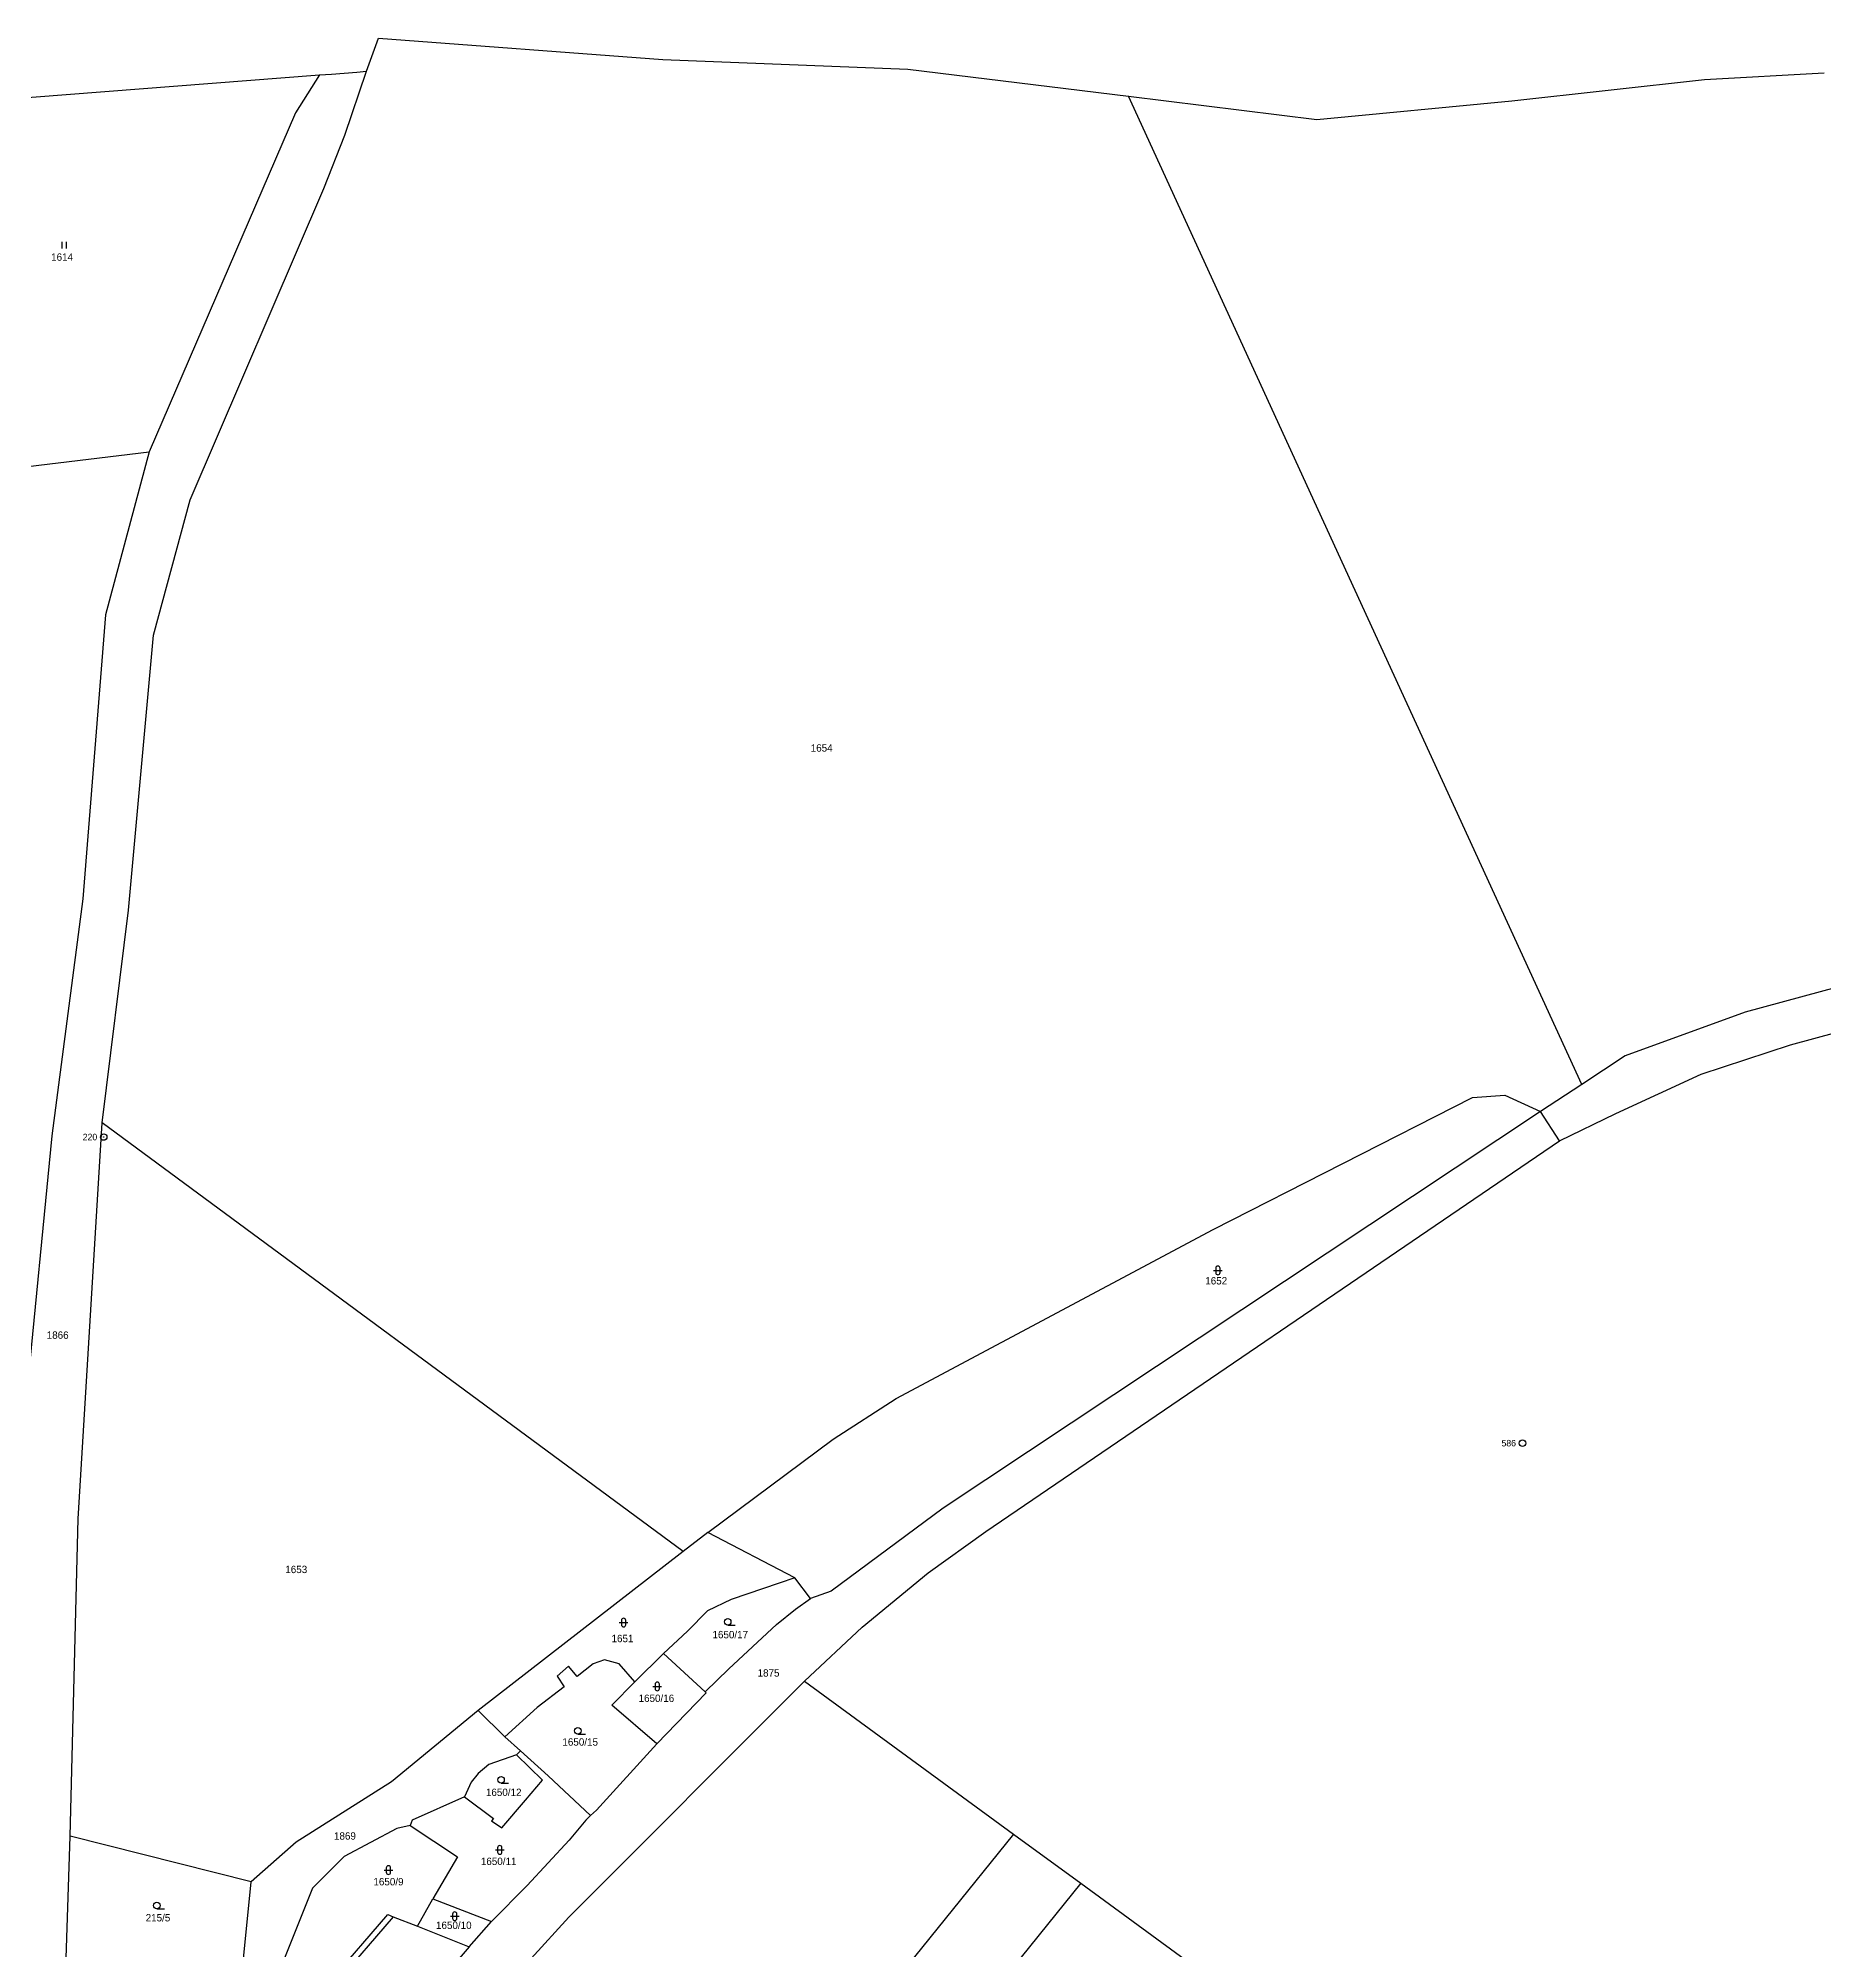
# Model space of a CAD drawing. Extents: x -820725 to -814908, y -1038210 to -1035296.
# Drawn here: x -817498 to -817085.8, y -1036724.6 to -1036283.3 of the extents above; entities that cross this region are included whole.
import ezdxf
from ezdxf.enums import TextEntityAlignment as Align

# ---------------------------------------------------------------- set-up
doc = ezdxf.new("R2010")
doc.units = 0
doc.header["$MEASUREMENT"] = 0
doc.linetypes.add('0_205_2', pattern=[0])
for name, color, linetype in [('101', 1, 'CONTINUOUS'), ('1016', 1, 'CONTINUOUS'), ('18', 1, 'CONTINUOUS'), ('20502', 1, 'CONTINUOUS'), ('21900', 1, 'CONTINUOUS'), ('304', 1, 'CONTINUOUS'), ('306', 1, 'CONTINUOUS'), ('316', 1, 'CONTINUOUS')]:
    doc.layers.add(name, color=color, linetype=linetype)

# ---------------------------------------------------------------- blocks, each defined once
blk = doc.blocks.new('3_04$3')
at = {"layer": '304', "color": 255, "linetype": 'Continuous'}
blk.add_line((0.01, 0), (1.76, 0), dxfattribs=at)
blk.add_circle((0.01, 0.75), 0.75, dxfattribs=at)
blk = doc.blocks.new('3_16$4')
at = {"layer": '316', "color": 255, "linetype": 'Continuous'}
for p, q in [((-1, 1), (1, 1)), ((-0.5, 1.5), (-0.5, 0.5)), ((0.5, 0.5), (0.5, 1.5))]:
    blk.add_line(p, q, dxfattribs=at)
for centre, start, end in [((0, 1.5), 0, 180), ((0, 0.5), 180, 359.9879)]:
    blk.add_arc(centre, 0.5, start, end, dxfattribs=at)
blk = doc.blocks.new('3_06$2')
at = {"layer": '306', "color": 255, "linetype": 'Continuous'}
for p, q in [((-0.51, 0), (-0.51, 1.5)), ((0.49, 0), (0.49, 1.5))]:
    blk.add_line(p, q, dxfattribs=at)
blk = doc.blocks.new('1_01$12')
at = {"layer": '101', "color": 3, "linetype": 'Continuous'}
for radius in [0.75, 0.03]:
    blk.add_circle((0, 0), radius, dxfattribs=at)

msp = doc.modelspace()

# ---------------------------------------------------------------- linework, layer by layer
at = {"layer": '20502', "color": 3, "linetype": '0_205_2'}
for p, q in [((-817422.23, -1036290.94), (-817419.49, -1036283.3)), ((-817419.49, -1036283.3), (-817353.86, -1036288.18)), ((-817353.86, -1036288.18), (-817297.33, -1036290.46)), ((-817526.56, -1036298.98), (-817433.15, -1036291.78)), ((-817433.15, -1036291.78), (-817430.38, -1036291.57)), ((-817430.38, -1036291.57), (-817424.48, -1036291.11)), ((-817424.48, -1036291.11), (-817422.23, -1036290.94)), ((-817297.33, -1036290.46), (-817246.37, -1036296.71)), ((-817157.83, -1036297.78), (-817113.34, -1036292.81)), ((-817113.34, -1036292.81), (-817085.72, -1036291.27)), ((-817246.37, -1036296.71), (-817202.9, -1036302.04)), ((-817202.9, -1036302.04), (-817157.83, -1036297.78))]:
    msp.add_line(p, q, dxfattribs=at)
at = {"layer": '21900', "color": 3, "linetype": 'Continuous'}
for p, q in [((-817541.45, -1036387.2), (-817472.4, -1036378.77)), ((-817141.72, -1036524.85), (-817151.2, -1036531.11)), ((-817146.85, -1036537.83), (-817151.2, -1036531.11)), ((-817349.15, -1036632.68), (-817483.3, -1036533.75)), ((-817343.46, -1036628.27), (-817349.15, -1036632.68)), ((-817323.38, -1036638.73), (-817343.46, -1036628.27)), ((-817349.15, -1036632.68), (-817396.45, -1036669.39)), ((-817327.01, -1036640.02), (-817338.11, -1036643.79)), ((-817323.38, -1036638.73), (-817327.01, -1036640.02)), ((-817319.8, -1036643.54), (-817323.38, -1036638.73)), ((-817343.52, -1036646.35), (-817348.15, -1036651.11)), ((-817338.11, -1036643.79), (-817343.52, -1036646.35)), ((-817327.62, -1036649.55), (-817323.25, -1036645.97)), ((-817323.25, -1036645.97), (-817319.8, -1036643.54)), ((-817348.15, -1036651.11), (-817353.73, -1036656.21)), ((-817338.65, -1036659.78), (-817327.62, -1036649.55)), ((-817375.6, -1036659.19), (-817378.21, -1036661.48)), ((-817373.61, -1036661.52), (-817375.6, -1036659.19)), ((-817369.96, -1036658.58), (-817373.61, -1036661.52)), ((-817367.31, -1036657.71), (-817369.96, -1036658.58)), ((-817363.94, -1036658.6), (-817367.31, -1036657.71)), ((-817360.33, -1036662.8), (-817363.94, -1036658.6)), ((-817353.73, -1036656.21), (-817360.33, -1036662.8)), ((-817353.73, -1036656.21), (-817344.11, -1036665.09)), ((-817344.11, -1036665.09), (-817338.65, -1036659.78)), ((-817376.62, -1036663.93), (-817382.83, -1036668.7)), ((-817378.21, -1036661.48), (-817376.62, -1036663.93)), ((-817365.61, -1036668.14), (-817360.33, -1036662.8)), ((-817321.13, -1036662.65), (-817272.9, -1036697.91)), ((-817382.83, -1036668.7), (-817390.34, -1036675.5)), ((-817355.25, -1036677.07), (-817365.61, -1036668.14)), ((-817355.25, -1036677.07), (-817343.82, -1036665.31)), ((-817343.82, -1036665.31), (-817344.11, -1036665.09)), ((-817396.45, -1036669.39), (-817390.34, -1036675.5)), ((-817386.75, -1036678.72), (-817390.34, -1036675.5)), ((-817369.2, -1036692.44), (-817355.25, -1036677.07)), ((-817393.99, -1036681.89), (-817396.5, -1036683.94)), ((-817387.66, -1036679.59), (-817393.99, -1036681.89)), ((-817387.66, -1036679.59), (-817386.75, -1036678.72)), ((-817381.61, -1036685.49), (-817387.66, -1036679.59)), ((-817398.09, -1036685.96), (-817399.62, -1036689.31)), ((-817396.5, -1036683.94), (-817398.09, -1036685.96)), ((-817385.53, -1036690.1), (-817381.61, -1036685.49)), ((-817399.62, -1036689.31), (-817411.75, -1036694.75)), ((-817399.62, -1036689.31), (-817392.96, -1036694.3)), ((-817391, -1036696.47), (-817385.53, -1036690.1)), ((-817411.75, -1036694.75), (-817412.22, -1036695.97)), ((-817392.96, -1036694.3), (-817393.37, -1036694.85)), ((-817393.37, -1036694.85), (-817391, -1036696.47)), ((-817371.65, -1036694.68), (-817375.47, -1036699.3)), ((-817371.65, -1036694.68), (-817370.54, -1036693.6)), ((-817370.54, -1036693.6), (-817369.2, -1036692.44)), ((-817491.6, -1036726.55), (-817490.7, -1036698.39)), ((-817448.91, -1036708.94), (-817490.7, -1036698.39)), ((-817415.24, -1036696.63), (-817427.4, -1036703.08)), ((-817412.22, -1036695.97), (-817415.24, -1036696.63)), ((-817412.22, -1036695.97), (-817401.29, -1036703.19)), ((-817385.17, -1036709.79), (-817375.47, -1036699.3)), ((-817272.9, -1036697.91), (-817257.34, -1036709.29)), ((-817427.4, -1036703.08), (-817434.7, -1036710.42)), ((-817401.29, -1036703.19), (-817406.94, -1036712.91)), ((-817450.84, -1036728.25), (-817448.91, -1036708.94)), ((-817434.7, -1036710.42), (-817441.33, -1036726.98)), ((-817410.49, -1036719.18), (-817406.94, -1036712.91)), ((-817406.94, -1036712.91), (-817393.38, -1036718.11)), ((-817393.38, -1036718.11), (-817385.17, -1036709.79)), ((-817257.34, -1036709.29), (-817192.05, -1036757.02)), ((-817416.09, -1036717.03), (-817429.1, -1036732.1)), ((-817416.09, -1036717.03), (-817410.49, -1036719.18)), ((-817410.49, -1036719.18), (-817398.55, -1036723.97)), ((-817398.55, -1036723.97), (-817393.38, -1036718.11)), ((-817398.55, -1036723.97), (-817411.48, -1036739))]:
    msp.add_line(p, q, dxfattribs=at)
for points in [[(-817483.3, -1036533.75), (-817477.22, -1036484.58), (-817471.46, -1036421.13), (-817463, -1036389.9), (-817432.11, -1036318.01), (-817427.25, -1036305.7), (-817422.23, -1036290.94)], [(-817433.15, -1036291.78), (-817438.69, -1036300.56), (-817472.4, -1036378.77)], [(-817141.72, -1036524.85), (-817194.05, -1036410.78), (-817246.37, -1036296.71)], [(-817472.4, -1036378.77), (-817482.51, -1036416.46), (-817487.73, -1036482.02), (-817494.91, -1036536.75), (-817500.82, -1036597.54), (-817501.69, -1036626.35)], [(-816852.38, -1036389.97), (-816939.67, -1036453.66), (-816957.35, -1036463.96), (-816976.01, -1036472.35), (-816995.52, -1036478.73), (-817104.01, -1036508.18), (-817131.71, -1036518.24), (-817141.72, -1036524.85)], [(-817146.85, -1036537.83), (-817133.81, -1036531.55), (-817114.15, -1036522.5), (-817093.54, -1036515.7), (-816985.48, -1036486.36), (-816962.24, -1036478.04), (-816949.39, -1036471)], [(-817343.46, -1036628.27), (-817314.56, -1036606.78), (-817300.01, -1036597.34), (-817226.77, -1036558.33), (-817166.93, -1036527.89), (-817159.44, -1036527.3), (-817151.2, -1036531.11)], [(-817151.2, -1036531.11), (-817289.17, -1036622.69), (-817314.99, -1036641.84), (-817319.8, -1036643.54)], [(-817490.7, -1036698.39), (-817488.84, -1036625.13), (-817483.3, -1036533.75)], [(-817321.13, -1036662.65), (-817307.84, -1036650.17), (-817292.56, -1036637.64), (-817279.29, -1036628.08), (-817146.85, -1036537.83)], [(-817473.14, -1036813.7), (-817443.38, -1036796.39), (-817392.96, -1036736.18), (-817375.54, -1036717.13), (-817321.13, -1036662.65)], [(-817396.45, -1036669.39), (-817416.5, -1036685.88), (-817438.52, -1036699.82), (-817448.91, -1036708.94)], [(-817386.75, -1036678.72), (-817380.35, -1036684.46), (-817370.54, -1036693.6)], [(-817272.9, -1036697.91), (-817351.74, -1036795.69), (-817430.57, -1036893.47)], [(-817257.34, -1036709.29), (-817335.5, -1036806.25), (-817413.66, -1036903.2)], [(-817430.36, -1036731.6), (-817417.37, -1036716.53), (-817416.09, -1036717.03)]]:
    msp.add_lwpolyline(points, dxfattribs=at)

# ---------------------------------------------------------------- block references
at = {"layer": '101', "color": 0, "linetype": 'ByBlock'}
for p in [(-817482.93, -1036536.99), (-817155.39, -1036607.67)]:
    msp.add_blockref('1_01$12', p, dxfattribs=at)
at = {"layer": '304', "color": 0, "linetype": 'ByBlock'}
for p in [(-817338.88, -1036649.68), (-817373.47, -1036674.85), (-817391.21, -1036686.16), (-817470.69, -1036715.17)]:
    msp.add_blockref('3_04$3', p, dxfattribs=at)
at = {"layer": '306', "color": 0, "linetype": 'ByBlock'}
msp.add_blockref('3_06$2', (-817492.01, -1036331.83), dxfattribs=at)
at = {"layer": '316', "color": 0, "linetype": 'ByBlock'}
for p in [(-817225.72, -1036568.78), (-817362.9, -1036650.09), (-817355.13, -1036664.82), (-817391.49, -1036702.59), (-817417.19, -1036707.24), (-817401.9, -1036717.89)]:
    msp.add_blockref('3_16$4', p, dxfattribs=at)

# ---------------------------------------------------------------- texts
at = {"layer": '1016', "color": 214, "linetype": 'Continuous'}
msp.add_text('220', height=1.5, dxfattribs=at).set_placement((-817484.43, -1036536.99), align=Align.MIDDLE_RIGHT)
at = {"layer": '1016', "color": 174, "linetype": 'Continuous'}
msp.add_text('586', height=1.5, dxfattribs=at).set_placement((-817156.89, -1036607.67), align=Align.MIDDLE_RIGHT)
at = {"layer": '18', "color": 255, "linetype": 'Continuous'}
for s, p in [('1614', (-817492.54, -1036333.83)), ('1654', (-817317.18, -1036447.16)), ('1652', (-817226.1, -1036570.18)), ('1866', (-817493.56, -1036582.72)), ('1653', (-817438.48, -1036636.82)), ('1651', (-817363.17, -1036652.77)), ('1875', (-817329.45, -1036660.72)), ('1650/16', (-817355.34, -1036666.57)), ('1650/12', (-817390.59, -1036688.28)), ('1869', (-817427.24, -1036698.36))]:
    msp.add_text(s, height=1.7, dxfattribs=at).set_placement(p, align=Align.MIDDLE_CENTER)
for s, p in [('1650/17', (-817338.28, -1036653.23)), ('1650/15', (-817372.93, -1036678.02)), ('1650/11', (-817391.75, -1036705.58)), ('1650/9', (-817417.19, -1036710.28)), ('215/5', (-817470.4, -1036718.6)), ('1650/10', (-817402.11, -1036720.34))]:
    msp.add_text(s, height=1.7, dxfattribs=at).set_placement(p, align=Align.BOTTOM_CENTER)

doc.saveas('drawing.dxf')
